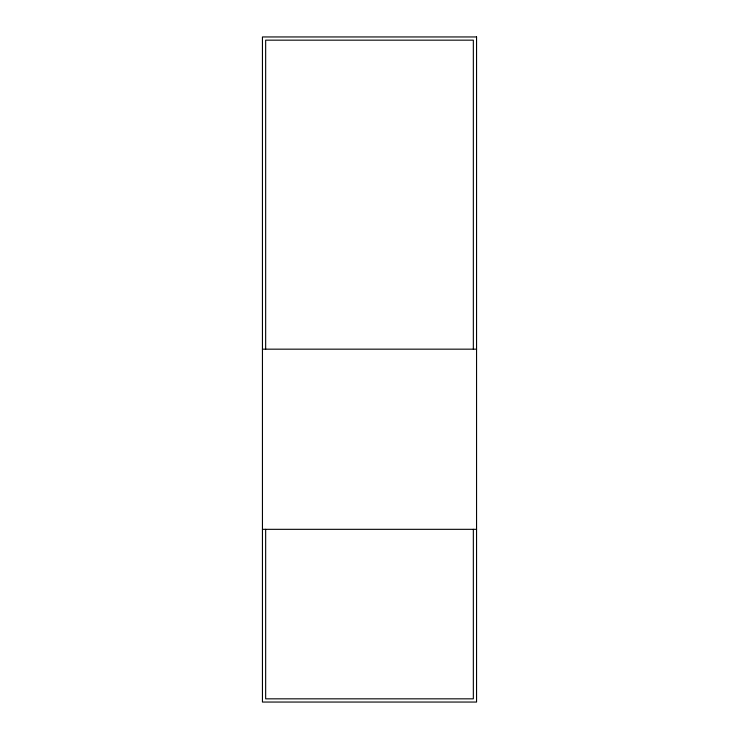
<?xml version="1.0" encoding="UTF-8"?>
<svg xmlns="http://www.w3.org/2000/svg" width="739" height="739" viewBox="0 0 739 739"><rect width="100%" height="100%" fill="white"/><g stroke="black" fill="none" stroke-linecap="round" stroke-linejoin="round"><path stroke-width="1.11" d="M262.447 349.168L476.553 349.168M262.447 529.327L476.553 529.327M473.339 349.168L473.339 40.165L265.661 40.165L265.661 349.168M473.339 529.327L473.339 698.835L265.661 698.835L265.661 529.327M476.553 36.95L262.447 36.95L262.447 702.05L476.553 702.05L476.553 36.95"/></g></svg>
